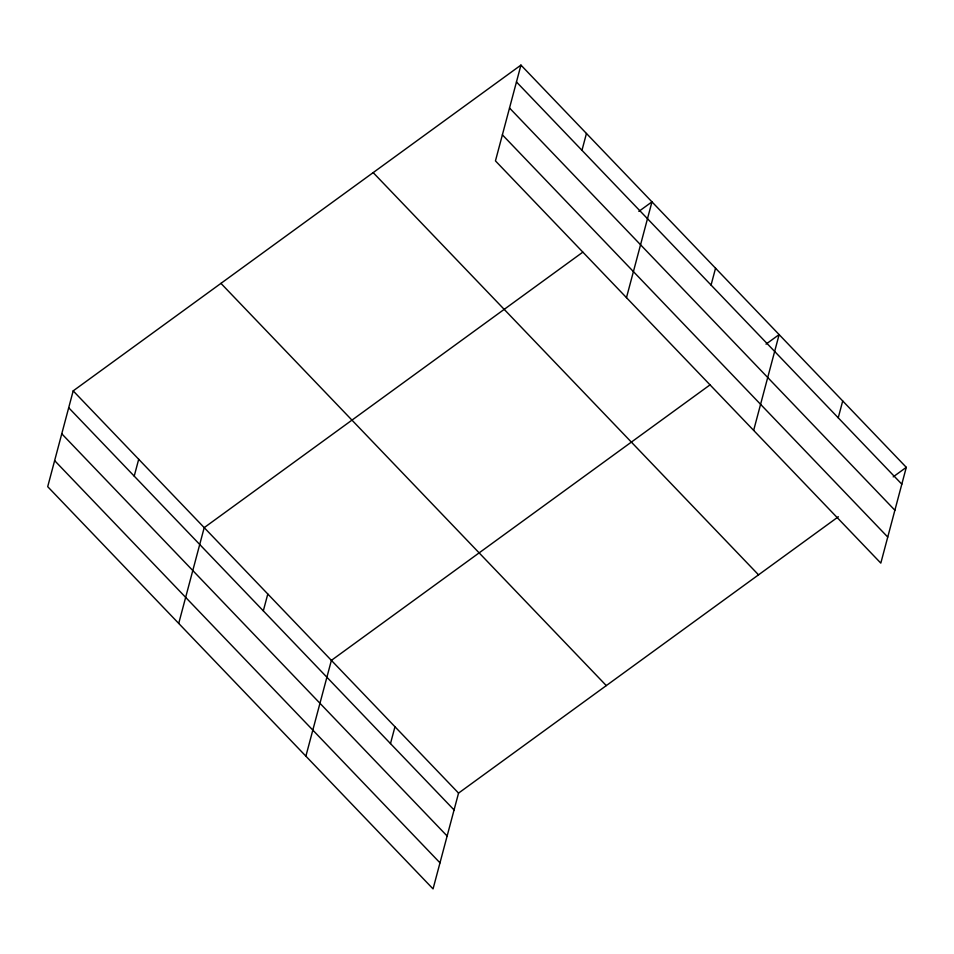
<?xml version="1.0" encoding="UTF-8"?>
<svg xmlns="http://www.w3.org/2000/svg" width="954" height="954" viewBox="0 0 954 954"><rect width="100%" height="100%" fill="white"/><g stroke="black" fill="none" stroke-linecap="round" stroke-linejoin="round"><path stroke-width="1.43" d="M520.944 65.099L495.448 160.892L880.816 563.122L906.3 467.329L520.944 65.099L73.184 390.878L47.7 486.671L433.056 888.901L458.552 793.108L838.375 516.746M134.216 476.118L138.7 459.268M178.72 623.427L204.204 527.645L582.846 252.142M263.316 610.858L267.8 594.008M305.888 756.164L331.384 660.383L710.014 384.879M390.484 743.595L394.968 726.745M581.964 150.327L586.448 133.477M626.48 297.648L651.964 201.854L638.858 211.394M711.064 285.079L715.548 268.229M753.648 430.385L779.132 334.592L766.026 344.132M838.232 417.816L842.716 400.966M893.194 476.869L906.3 467.329M516.46 81.949L901.816 484.179M509.519 108.005L894.888 510.235M502.388 134.836L887.745 537.066M373.181 172.614L758.537 574.845M220.946 283.374L606.303 685.604M73.184 390.878L458.552 793.108M68.7 407.74L454.068 809.958M61.771 433.784L447.128 836.014M54.628 460.615L439.997 862.845"/></g></svg>
